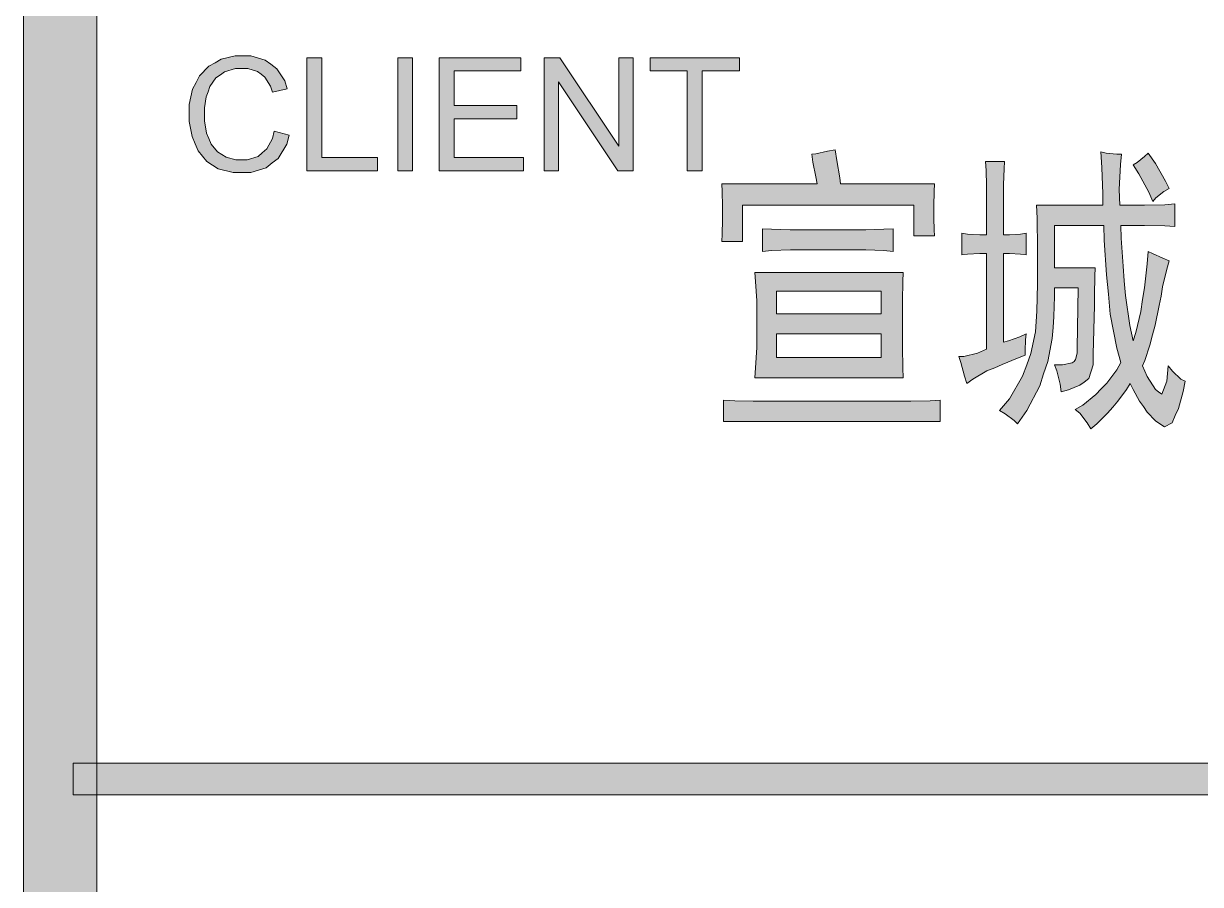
# Model space of a CAD drawing. Header units: millimetres. Extents: x 0 to 586, y 0 to 414.
# Drawn here: x 541.05 to 552.07, y 67.56 to 75.63 of the extents above; entities that cross this region are included whole.
import ezdxf

# ---------------------------------------------------------------- set-up
doc = ezdxf.new("R2010")
doc.units = ezdxf.units.MM

msp = doc.modelspace()

# ---------------------------------------------------------------- hatches: boundary and pattern name
h = msp.add_hatch(color=0)
h.dxf.hatch_style = 2
h.paths.add_polyline_path([(541.736139, 9.860139), (541.048222, 9.860139), (541.048222, 404.223361), (541.736139, 404.223361)])
h = msp.add_hatch(color=0)
h.dxf.hatch_style = 2
h.paths.add_polyline_path([(543.397722, 74.619556), (543.535306, 74.584278), (543.514139, 74.499611), (543.433, 74.365556), (543.376556, 74.323222), (543.320111, 74.277361), (543.179, 74.2315), (543.097861, 74.2315), (543.013194, 74.2315), (542.872083, 74.266778), (542.819167, 74.302056), (542.76625, 74.337333), (542.685111, 74.436111), (542.656889, 74.503139), (542.628667, 74.570167), (542.600444, 74.711278), (542.600444, 74.785361), (542.600444, 74.870028), (542.632194, 75.014667), (542.663944, 75.074639), (542.695694, 75.138139), (542.783889, 75.229861), (542.843861, 75.261611), (542.900306, 75.293361), (543.030833, 75.325111), (543.101389, 75.325111), (543.179, 75.325111), (543.313056, 75.286306), (543.365972, 75.2475), (543.422417, 75.205167), (543.4965, 75.092278), (543.517667, 75.018194), (543.380083, 74.986444), (543.362444, 75.042889), (543.309528, 75.127556), (543.27425, 75.155778), (543.238972, 75.180472), (543.150778, 75.208694), (543.097861, 75.208694), (543.034361, 75.208694), (542.932056, 75.176944), (542.89325, 75.148722), (542.850917, 75.1205), (542.794472, 75.039361), (542.776833, 74.989972), (542.759194, 74.940583), (542.745083, 74.838278), (542.745083, 74.788889), (542.745083, 74.718333), (542.762722, 74.601917), (542.783889, 74.552528), (542.805056, 74.499611), (542.865028, 74.425528), (542.907361, 74.400833), (542.946167, 74.376139), (543.037889, 74.351444), (543.087278, 74.351444), (543.143722, 74.351444), (543.246028, 74.383194), (543.284833, 74.418472), (543.327167, 74.45375), (543.380083, 74.552528)])
h = msp.add_hatch(color=0)
h.dxf.hatch_style = 2
h.paths.add_polyline_path([(543.701111, 74.249139), (543.701111, 75.307472), (543.842222, 75.307472), (543.842222, 74.372611), (544.364333, 74.372611), (544.364333, 74.249139)])
h = msp.add_hatch(color=0)
h.dxf.hatch_style = 2
h.paths.add_polyline_path([(544.554833, 74.249139), (544.554833, 75.307472), (544.692417, 75.307472), (544.692417, 74.249139)])
h = msp.add_hatch(color=0)
h.dxf.hatch_style = 2
h.paths.add_polyline_path([(544.942889, 74.249139), (544.942889, 75.307472), (545.708417, 75.307472), (545.708417, 75.184), (545.084, 75.184), (545.084, 74.859444), (545.669611, 74.859444), (545.669611, 74.735972), (545.084, 74.735972), (545.084, 74.372611), (545.733111, 74.372611), (545.733111, 74.249139)])
h = msp.add_hatch(color=0)
h.dxf.hatch_style = 2
h.paths.add_polyline_path([(545.927139, 74.249139), (545.927139, 75.307472), (546.071778, 75.307472), (546.625639, 74.478444), (546.625639, 75.307472), (546.759694, 75.307472), (546.759694, 74.249139), (546.615056, 74.249139), (546.061194, 75.081694), (546.061194, 74.249139)])
h = msp.add_hatch(color=0)
h.dxf.hatch_style = 2
h.paths.add_polyline_path([(547.264167, 74.249139), (547.264167, 75.184), (546.918444, 75.184), (546.918444, 75.307472), (547.754528, 75.307472), (547.754528, 75.184), (547.405278, 75.184), (547.405278, 74.249139)])
h = msp.add_hatch(color=0)
h.dxf.hatch_style = 2
h.paths.add_polyline_path([(548.650583, 74.446694), (548.668222, 74.344389), (548.696444, 74.182111), (548.7035, 74.125667), (549.581917, 74.125667), (549.578389, 74.055111), (549.574861, 73.921056), (549.574861, 73.861083), (549.574861, 73.804639), (549.578389, 73.695278), (549.581917, 73.638833), (549.387889, 73.638833), (549.387889, 73.928111), (547.78275, 73.928111), (547.78275, 73.585917), (547.588722, 73.585917), (547.59225, 73.656472), (547.595778, 73.790528), (547.595778, 73.8505), (547.595778, 73.917528), (547.59225, 74.055111), (547.588722, 74.125667), (548.484778, 74.125667), (548.470667, 74.192694), (548.442444, 74.330278), (548.431861, 74.404361), (548.470667, 74.407889), (548.580028, 74.432583)])
h = msp.add_hatch(color=0)
h.dxf.hatch_style = 2
h.paths.add_polyline_path([(550.432111, 72.520528), (550.361556, 72.492306), (550.216917, 72.435861), (550.146361, 72.404111), (550.072278, 72.375889), (549.94175, 72.298278), (549.885306, 72.255944), (549.864139, 72.3265), (549.828861, 72.4535), (549.811222, 72.509944), (549.857083, 72.509944), (549.984083, 72.541694), (550.06875, 72.576972), (550.06875, 73.473028), (550.008778, 73.473028), (549.892361, 73.4695), (549.839444, 73.462444), (549.839444, 73.663528), (549.892361, 73.656472), (550.008778, 73.649417), (550.06875, 73.649417), (550.06875, 74.048056), (550.06875, 74.111556), (550.065222, 74.252667), (550.061694, 74.337333), (550.238083, 74.337333), (550.234556, 74.266778), (550.2275, 74.122139), (550.2275, 74.048056), (550.2275, 73.649417), (550.283944, 73.649417), (550.389778, 73.656472), (550.442694, 73.663528), (550.442694, 73.462444), (550.389778, 73.4695), (550.283944, 73.473028), (550.2275, 73.473028), (550.2275, 72.644), (550.276889, 72.654583), (550.382722, 72.693389), (550.442694, 72.721611), (550.435639, 72.665167), (550.432111, 72.566389)])
h = msp.add_hatch(color=0)
h.dxf.hatch_style = 2
h.paths.add_polyline_path([(551.585694, 73.494194), (551.6245, 73.473028), (551.723278, 73.430694), (551.779722, 73.406), (551.758556, 73.328389), (551.71975, 73.162583), (551.705639, 73.074389), (551.688, 72.986194), (551.649194, 72.80275), (551.6245, 72.711028), (551.599806, 72.615778), (551.553944, 72.471139), (551.532778, 72.42175), (551.575111, 72.322972), (551.652722, 72.1995), (551.680944, 72.178333), (551.712694, 72.157167), (551.758556, 72.277111), (551.772667, 72.42175), (551.811472, 72.372361), (551.889083, 72.298278), (551.931417, 72.277111), (551.913778, 72.181861), (551.867917, 72.023111), (551.836167, 71.956083), (551.807944, 71.889056), (551.737389, 71.85025), (551.695056, 71.878472), (551.652722, 71.906694), (551.575111, 71.987833), (551.539833, 72.04075), (551.504556, 72.090139), (551.444583, 72.1995), (551.416361, 72.255944), (551.381083, 72.1995), (551.299944, 72.090139), (551.254083, 72.033694), (551.204694, 71.97725), (551.102389, 71.878472), (551.045944, 71.832611), (551.014194, 71.889056), (550.943639, 71.97725), (550.901306, 72.012528), (550.971861, 72.054861), (551.095333, 72.153639), (551.144722, 72.206556), (551.197639, 72.259472), (551.289361, 72.382944), (551.328167, 72.4535), (551.289361, 72.587556), (551.229389, 72.905056), (551.21175, 73.092028), (551.194111, 73.275472), (551.172944, 73.600028), (551.169417, 73.737611), (550.707278, 73.737611), (550.707278, 73.338972), (551.088278, 73.338972), (551.08475, 73.261361), (551.081222, 73.084972), (551.081222, 72.986194), (551.070639, 72.531111), (551.070639, 72.432333), (551.028306, 72.301806), (550.985972, 72.270056), (550.943639, 72.241833), (550.837806, 72.195972), (550.770778, 72.178333), (550.760194, 72.248889), (550.728444, 72.375889), (550.707278, 72.432333), (550.781361, 72.432333), (550.873083, 72.449972), (550.890722, 72.464083), (550.904833, 72.481722), (550.918944, 72.541694), (550.918944, 72.587556), (550.929528, 73.152), (550.707278, 73.152), (550.707278, 73.070861), (550.700222, 72.883889), (550.693167, 72.781583), (550.686111, 72.679278), (550.643778, 72.464083), (550.604972, 72.347667), (550.569694, 72.234778), (550.446222, 72.001944), (550.361556, 71.878472), (550.329806, 71.910222), (550.245139, 71.973722), (550.192222, 72.001944), (550.283944, 72.111306), (550.407417, 72.3265), (550.446222, 72.432333), (550.485028, 72.538167), (550.527361, 72.73925), (550.534417, 72.838028), (550.541472, 72.933278), (550.548528, 73.190806), (550.548528, 73.353083), (550.548528, 73.518889), (550.545, 73.804639), (550.537944, 73.928111), (551.158833, 73.928111), (551.158833, 74.033944), (551.151778, 74.280889), (551.141194, 74.425528), (551.190583, 74.414944), (551.289361, 74.404361), (551.335222, 74.404361), (551.324639, 74.309111), (551.314056, 74.07275), (551.317583, 73.928111), (551.451639, 73.928111), (551.550417, 73.928111), (551.740917, 73.931639), (551.832639, 73.938694), (551.832639, 73.727028), (551.740917, 73.734083), (551.550417, 73.737611), (551.451639, 73.737611), (551.328167, 73.737611), (551.331694, 73.617667), (551.349333, 73.356611), (551.359917, 73.219028), (551.3705, 73.081444), (551.412833, 72.799222), (551.444583, 72.654583), (551.469278, 72.735722), (551.515139, 72.92975), (551.532778, 73.042639), (551.550417, 73.152), (551.575111, 73.377778)])
h = msp.add_hatch(color=0)
h.dxf.hatch_style = 2
h.paths.add_polyline_path([(551.585694, 74.414944), (551.652722, 74.316167), (551.747972, 74.150361), (551.779722, 74.083333), (551.730333, 74.055111), (551.65625, 73.995139), (551.628028, 73.959861), (551.589222, 74.048056), (551.4975, 74.220917), (551.444583, 74.305583), (551.479861, 74.32675), (551.550417, 74.383194)])
h = msp.add_hatch(color=0)
h.dxf.hatch_style = 2
h.paths.add_polyline_path([(548.855194, 73.695278), (548.939861, 73.695278), (549.109194, 73.702333), (549.193861, 73.705861), (549.193861, 73.494194), (549.109194, 73.50125), (548.939861, 73.508306), (548.855194, 73.508306), (548.333083, 73.508306), (548.234306, 73.508306), (548.054389, 73.50125), (547.969722, 73.494194), (547.969722, 73.705861), (548.054389, 73.702333), (548.230778, 73.695278), (548.3225, 73.695278)])
h = msp.add_hatch(color=0)
h.paths.add_polyline_path([(549.289111, 73.296639), (549.285583, 73.211972), (549.282056, 73.032056), (549.282056, 72.92975), (549.282056, 72.696917), (549.282056, 72.598139), (549.285583, 72.404111), (549.289111, 72.308861), (547.899167, 72.308861), (547.906222, 72.404111), (547.916806, 72.594611), (547.916806, 72.686333), (547.916806, 72.92975), (547.916806, 73.032056), (547.906222, 73.211972), (547.899167, 73.296639)])
h.paths.add_polyline_path([(549.0845, 72.499361), (549.0845, 72.721611), (548.103778, 72.721611), (548.103778, 72.499361)])
h.paths.add_polyline_path([(549.0845, 72.908583), (549.0845, 73.12025), (548.103778, 73.12025), (548.103778, 72.908583)])
h = msp.add_hatch(color=0)
h.dxf.hatch_style = 2
h.paths.add_polyline_path([(549.271472, 72.090139), (549.359667, 72.090139), (549.543111, 72.093667), (549.634833, 72.100722), (549.634833, 71.899639), (547.606361, 71.899639), (547.606361, 72.100722), (547.712194, 72.093667), (547.885056, 72.090139), (547.952083, 72.090139)])
h = msp.add_hatch(color=0)
h.dxf.hatch_style = 2
h.paths.add_polyline_path([(541.513889, 68.403611), (541.513889, 68.699944), (575.895611, 68.699944), (575.895611, 68.403611)])

# ---------------------------------------------------------------- linework, layer by layer
at = {"color": 0, "lineweight": 0}
for points in [[(541.736139, 9.860139), (541.048222, 9.860139), (541.048222, 404.223361), (541.736139, 404.223361)], [(543.397722, 74.619556), (543.535306, 74.584278), (543.514139, 74.499611), (543.433, 74.365556), (543.376556, 74.323222), (543.320111, 74.277361), (543.179, 74.2315), (543.097861, 74.2315), (543.013194, 74.2315), (542.872083, 74.266778), (542.819167, 74.302056), (542.76625, 74.337333), (542.685111, 74.436111), (542.656889, 74.503139), (542.628667, 74.570167), (542.600444, 74.711278), (542.600444, 74.785361), (542.600444, 74.870028), (542.632194, 75.014667), (542.663944, 75.074639), (542.695694, 75.138139), (542.783889, 75.229861), (542.843861, 75.261611), (542.900306, 75.293361), (543.030833, 75.325111), (543.101389, 75.325111), (543.179, 75.325111), (543.313056, 75.286306), (543.365972, 75.2475), (543.422417, 75.205167), (543.4965, 75.092278), (543.517667, 75.018194), (543.380083, 74.986444), (543.362444, 75.042889), (543.309528, 75.127556), (543.27425, 75.155778), (543.238972, 75.180472), (543.150778, 75.208694), (543.097861, 75.208694), (543.034361, 75.208694), (542.932056, 75.176944), (542.89325, 75.148722), (542.850917, 75.1205), (542.794472, 75.039361), (542.776833, 74.989972), (542.759194, 74.940583), (542.745083, 74.838278), (542.745083, 74.788889), (542.745083, 74.718333), (542.762722, 74.601917), (542.783889, 74.552528), (542.805056, 74.499611), (542.865028, 74.425528), (542.907361, 74.400833), (542.946167, 74.376139), (543.037889, 74.351444), (543.087278, 74.351444), (543.143722, 74.351444), (543.246028, 74.383194), (543.284833, 74.418472), (543.327167, 74.45375), (543.380083, 74.552528)], [(543.701111, 74.249139), (543.701111, 75.307472), (543.842222, 75.307472), (543.842222, 74.372611), (544.364333, 74.372611), (544.364333, 74.249139)], [(544.554833, 74.249139), (544.554833, 75.307472), (544.692417, 75.307472), (544.692417, 74.249139)], [(544.942889, 74.249139), (544.942889, 75.307472), (545.708417, 75.307472), (545.708417, 75.184), (545.084, 75.184), (545.084, 74.859444), (545.669611, 74.859444), (545.669611, 74.735972), (545.084, 74.735972), (545.084, 74.372611), (545.733111, 74.372611), (545.733111, 74.249139)], [(545.927139, 74.249139), (545.927139, 75.307472), (546.071778, 75.307472), (546.625639, 74.478444), (546.625639, 75.307472), (546.759694, 75.307472), (546.759694, 74.249139), (546.615056, 74.249139), (546.061194, 75.081694), (546.061194, 74.249139)], [(547.264167, 74.249139), (547.264167, 75.184), (546.918444, 75.184), (546.918444, 75.307472), (547.754528, 75.307472), (547.754528, 75.184), (547.405278, 75.184), (547.405278, 74.249139)], [(548.650583, 74.446694), (548.668222, 74.344389), (548.696444, 74.182111), (548.7035, 74.125667), (549.581917, 74.125667), (549.578389, 74.055111), (549.574861, 73.921056), (549.574861, 73.861083), (549.574861, 73.804639), (549.578389, 73.695278), (549.581917, 73.638833), (549.387889, 73.638833), (549.387889, 73.928111), (547.78275, 73.928111), (547.78275, 73.585917), (547.588722, 73.585917), (547.59225, 73.656472), (547.595778, 73.790528), (547.595778, 73.8505), (547.595778, 73.917528), (547.59225, 74.055111), (547.588722, 74.125667), (548.484778, 74.125667), (548.470667, 74.192694), (548.442444, 74.330278), (548.431861, 74.404361), (548.470667, 74.407889), (548.580028, 74.432583)], [(550.432111, 72.520528), (550.361556, 72.492306), (550.216917, 72.435861), (550.146361, 72.404111), (550.072278, 72.375889), (549.94175, 72.298278), (549.885306, 72.255944), (549.864139, 72.3265), (549.828861, 72.4535), (549.811222, 72.509944), (549.857083, 72.509944), (549.984083, 72.541694), (550.06875, 72.576972), (550.06875, 73.473028), (550.008778, 73.473028), (549.892361, 73.4695), (549.839444, 73.462444), (549.839444, 73.663528), (549.892361, 73.656472), (550.008778, 73.649417), (550.06875, 73.649417), (550.06875, 74.048056), (550.06875, 74.111556), (550.065222, 74.252667), (550.061694, 74.337333), (550.238083, 74.337333), (550.234556, 74.266778), (550.2275, 74.122139), (550.2275, 74.048056), (550.2275, 73.649417), (550.283944, 73.649417), (550.389778, 73.656472), (550.442694, 73.663528), (550.442694, 73.462444), (550.389778, 73.4695), (550.283944, 73.473028), (550.2275, 73.473028), (550.2275, 72.644), (550.276889, 72.654583), (550.382722, 72.693389), (550.442694, 72.721611), (550.435639, 72.665167), (550.432111, 72.566389)], [(551.585694, 73.494194), (551.6245, 73.473028), (551.723278, 73.430694), (551.779722, 73.406), (551.758556, 73.328389), (551.71975, 73.162583), (551.705639, 73.074389), (551.688, 72.986194), (551.649194, 72.80275), (551.6245, 72.711028), (551.599806, 72.615778), (551.553944, 72.471139), (551.532778, 72.42175), (551.575111, 72.322972), (551.652722, 72.1995), (551.680944, 72.178333), (551.712694, 72.157167), (551.758556, 72.277111), (551.772667, 72.42175), (551.811472, 72.372361), (551.889083, 72.298278), (551.931417, 72.277111), (551.913778, 72.181861), (551.867917, 72.023111), (551.836167, 71.956083), (551.807944, 71.889056), (551.737389, 71.85025), (551.695056, 71.878472), (551.652722, 71.906694), (551.575111, 71.987833), (551.539833, 72.04075), (551.504556, 72.090139), (551.444583, 72.1995), (551.416361, 72.255944), (551.381083, 72.1995), (551.299944, 72.090139), (551.254083, 72.033694), (551.204694, 71.97725), (551.102389, 71.878472), (551.045944, 71.832611), (551.014194, 71.889056), (550.943639, 71.97725), (550.901306, 72.012528), (550.971861, 72.054861), (551.095333, 72.153639), (551.144722, 72.206556), (551.197639, 72.259472), (551.289361, 72.382944), (551.328167, 72.4535), (551.289361, 72.587556), (551.229389, 72.905056), (551.21175, 73.092028), (551.194111, 73.275472), (551.172944, 73.600028), (551.169417, 73.737611), (550.707278, 73.737611), (550.707278, 73.338972), (551.088278, 73.338972), (551.08475, 73.261361), (551.081222, 73.084972), (551.081222, 72.986194), (551.070639, 72.531111), (551.070639, 72.432333), (551.028306, 72.301806), (550.985972, 72.270056), (550.943639, 72.241833), (550.837806, 72.195972), (550.770778, 72.178333), (550.760194, 72.248889), (550.728444, 72.375889), (550.707278, 72.432333), (550.781361, 72.432333), (550.873083, 72.449972), (550.890722, 72.464083), (550.904833, 72.481722), (550.918944, 72.541694), (550.918944, 72.587556), (550.929528, 73.152), (550.707278, 73.152), (550.707278, 73.070861), (550.700222, 72.883889), (550.693167, 72.781583), (550.686111, 72.679278), (550.643778, 72.464083), (550.604972, 72.347667), (550.569694, 72.234778), (550.446222, 72.001944), (550.361556, 71.878472), (550.329806, 71.910222), (550.245139, 71.973722), (550.192222, 72.001944), (550.283944, 72.111306), (550.407417, 72.3265), (550.446222, 72.432333), (550.485028, 72.538167), (550.527361, 72.73925), (550.534417, 72.838028), (550.541472, 72.933278), (550.548528, 73.190806), (550.548528, 73.353083), (550.548528, 73.518889), (550.545, 73.804639), (550.537944, 73.928111), (551.158833, 73.928111), (551.158833, 74.033944), (551.151778, 74.280889), (551.141194, 74.425528), (551.190583, 74.414944), (551.289361, 74.404361), (551.335222, 74.404361), (551.324639, 74.309111), (551.314056, 74.07275), (551.317583, 73.928111), (551.451639, 73.928111), (551.550417, 73.928111), (551.740917, 73.931639), (551.832639, 73.938694), (551.832639, 73.727028), (551.740917, 73.734083), (551.550417, 73.737611), (551.451639, 73.737611), (551.328167, 73.737611), (551.331694, 73.617667), (551.349333, 73.356611), (551.359917, 73.219028), (551.3705, 73.081444), (551.412833, 72.799222), (551.444583, 72.654583), (551.469278, 72.735722), (551.515139, 72.92975), (551.532778, 73.042639), (551.550417, 73.152), (551.575111, 73.377778)], [(551.585694, 74.414944), (551.652722, 74.316167), (551.747972, 74.150361), (551.779722, 74.083333), (551.730333, 74.055111), (551.65625, 73.995139), (551.628028, 73.959861), (551.589222, 74.048056), (551.4975, 74.220917), (551.444583, 74.305583), (551.479861, 74.32675), (551.550417, 74.383194)], [(548.855194, 73.695278), (548.939861, 73.695278), (549.109194, 73.702333), (549.193861, 73.705861), (549.193861, 73.494194), (549.109194, 73.50125), (548.939861, 73.508306), (548.855194, 73.508306), (548.333083, 73.508306), (548.234306, 73.508306), (548.054389, 73.50125), (547.969722, 73.494194), (547.969722, 73.705861), (548.054389, 73.702333), (548.230778, 73.695278), (548.3225, 73.695278)], [(549.289111, 73.296639), (549.285583, 73.211972), (549.282056, 73.032056), (549.282056, 72.92975), (549.282056, 72.696917), (549.282056, 72.598139), (549.285583, 72.404111), (549.289111, 72.308861), (547.899167, 72.308861), (547.906222, 72.404111), (547.916806, 72.594611), (547.916806, 72.686333), (547.916806, 72.92975), (547.916806, 73.032056), (547.906222, 73.211972), (547.899167, 73.296639)], [(549.0845, 72.908583), (549.0845, 73.12025), (548.103778, 73.12025), (548.103778, 72.908583)], [(549.0845, 72.499361), (549.0845, 72.721611), (548.103778, 72.721611), (548.103778, 72.499361)], [(549.271472, 72.090139), (549.359667, 72.090139), (549.543111, 72.093667), (549.634833, 72.100722), (549.634833, 71.899639), (547.606361, 71.899639), (547.606361, 72.100722), (547.712194, 72.093667), (547.885056, 72.090139), (547.952083, 72.090139)], [(541.513889, 68.403611), (541.513889, 68.699944), (575.895611, 68.699944), (575.895611, 68.403611)]]:
    msp.add_lwpolyline(points, close=True, dxfattribs=at)

doc.saveas('drawing.dxf')
